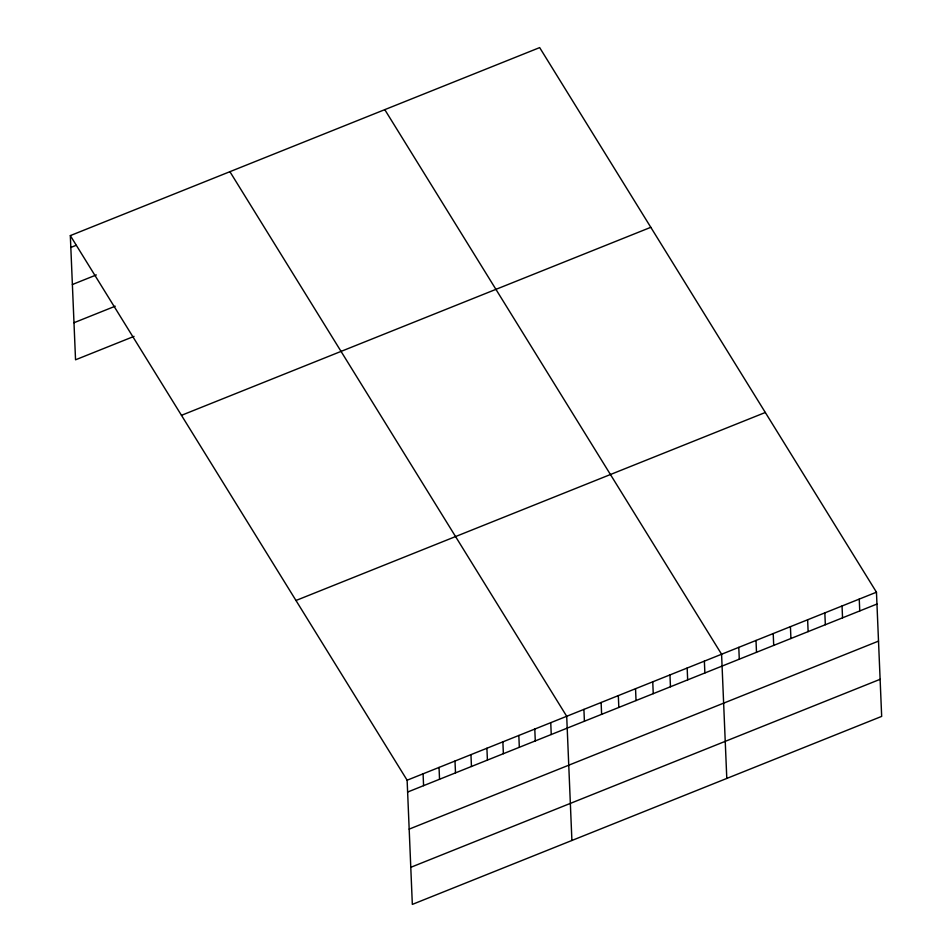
<?xml version="1.0" encoding="UTF-8"?>
<svg xmlns="http://www.w3.org/2000/svg" width="952" height="952" viewBox="0 0 952 952"><rect width="100%" height="100%" fill="white"/><g stroke="black" fill="none" stroke-linecap="round" stroke-linejoin="round"><path stroke-width="1.43" d="M70.329 235.608L539.665 47.6L876.459 592.203L881.671 716.392L412.335 904.4L407.123 780.212L70.329 235.608L75.541 359.797L134.042 336.365M70.829 247.449L76.148 245.319M72.376 284.529L96.319 274.938M73.982 322.728L115.204 306.211M181.475 415.322L650.811 227.314M295.989 600.486L765.325 412.478M407.123 780.212L876.459 592.203M407.623 792.052L876.959 604.044M409.182 829.121L878.517 641.112M410.776 867.32L880.112 679.312M384.786 109.647L721.58 654.238L726.793 778.438M229.908 171.681L566.702 716.285L571.902 840.473M859.251 599.094L859.751 610.934M842.044 605.984L842.544 617.824M824.837 612.886L825.336 624.726M807.629 619.776L808.129 631.616M790.422 626.666L790.922 638.506M773.214 633.568L773.702 645.396M756.007 640.458L756.495 652.298M738.788 647.348L739.288 659.189M704.373 661.14L704.873 672.981M687.166 668.03L687.665 679.871M669.958 674.92L670.458 686.761M652.751 681.822L653.239 693.663M635.543 688.712L636.031 700.553M618.324 695.603L618.824 707.443M601.117 702.505L601.616 714.333M583.909 709.395L584.409 721.235M550.744 722.675L551.244 734.516M534.786 729.065L535.286 740.906M518.828 735.468L519.328 747.308M502.87 741.858L503.37 753.698M486.912 748.248L487.412 760.089M470.954 754.638L471.454 766.479M454.997 761.029L455.496 772.869M439.039 767.419L439.538 779.26M423.081 773.821L423.58 785.662"/></g></svg>
